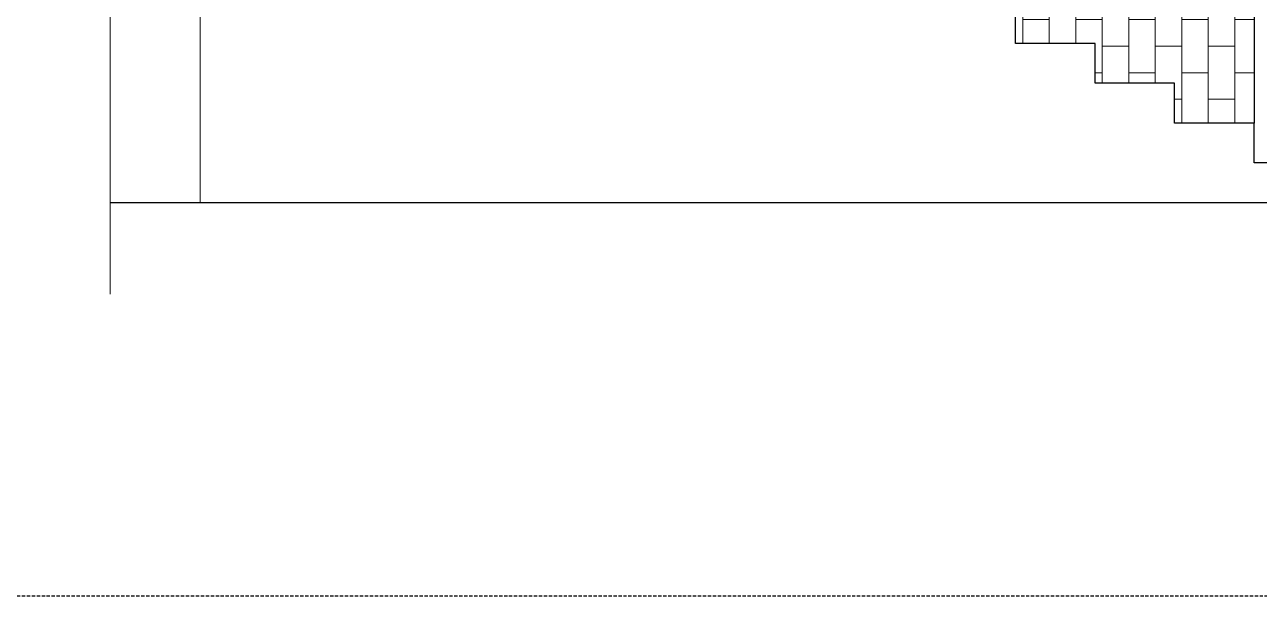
# Model space of a CAD drawing. Header units: millimetres. Extents: x 35877 to 3066687, y -650199 to -40525.
# Drawn here: x 145095 to 145281.3, y -179890.9 to -179804.8 of the extents above; entities that cross this region are included whole.
import ezdxf

# ---------------------------------------------------------------- set-up
doc = ezdxf.new("R2010")
doc.units = ezdxf.units.MM
doc.header["$MEASUREMENT"] = 0
doc.linetypes.add('DASHED', pattern=[0.75, 0.5, -0.25])
for name, color, linetype, lineweight in [('ELEVATION', 250, 'Continuous', 9), ('FURNITURE', 32, 'Continuous', 9), ('furniture dimensions', 1, 'DASHED', 0), ('NAME PLATE', 7, 'Continuous', 25)]:
    doc.layers.add(name, color=color, linetype=linetype, lineweight=lineweight)

msp = doc.modelspace()

# ---------------------------------------------------------------- hatches: boundary and pattern name
at = {"layer": 'NAME PLATE', "lineweight": 0, "true_color": 0xc08768, "transparency": 33554687}
h = msp.add_hatch(dxfattribs=at)
h.set_pattern_fill('AR-B816', color=23, scale=0.5, angle=90)
h.set_pattern_definition([(90, (-2450.438, 0), (-4, 2e-16), []), (180, (-2450.438, 0), (-4, -4), [4, -4])])
h.paths.add_polyline_path([(145280.4728, -179677.5908), (145243.7228, -179677.5908), (145243.7228, -179725.0699), (145280.4728, -179725.0663)])
h.paths.add_polyline_path([(145280.4728, -179725.0663), (145243.7228, -179725.0699), (145243.7228, -179733.9701), (145280.4728, -179733.9701)])
h.paths.add_polyline_path([(145280.4728, -179758.5873), (145243.7228, -179758.5873), (145243.7228, -179801.5908), (145244.4728, -179801.5908), (145244.4728, -179807.5908), (145256.4728, -179807.5908), (145256.4728, -179813.5908), (145268.4728, -179813.5908), (145268.4728, -179819.5908), (145280.4728, -179819.5908)])
h.paths.add_polyline_path([(145169.4728, -179677.5908), (145112.4728, -179677.5908), (145112.4728, -179733.9701), (145121.4672, -179733.9701), (145121.4652, -179708.5908), (145169.4728, -179708.5908)])
h.paths.add_polyline_path([(145121.4693, -179758.5873), (145112.4728, -179758.5873), (145112.4728, -179801.5908), (145121.4728, -179801.5908)])

# ---------------------------------------------------------------- linework, layer by layer
at = {"layer": 'ELEVATION', "color": 18, "true_color": 0x000000, "transparency": 33554687}
msp.add_line((145121.4728, -179831.5908), (145121.4728, -179708.5908), dxfattribs=at)
at = {"layer": 'FURNITURE', "color": 18, "lineweight": 30, "true_color": 0x000000, "transparency": 33554687}
for points in [[(145121.4728, -179677.5908), (145280.4728, -179677.5908), (145280.4728, -179819.5908), (145268.4728, -179819.5908), (145268.4728, -179813.5908), (145256.4728, -179813.5908), (145256.4728, -179807.5908), (145244.4728, -179807.5908), (145244.4728, -179801.5908), (145121.4728, -179801.5908), (145121.4728, -179708.5908)], [(145107.8863, -179831.5908), (145299.0181, -179831.5908), (145299.0181, -179825.5908), (145280.4728, -179825.5908), (145280.4728, -179819.5908), (145268.4728, -179819.5908), (145268.4728, -179813.5908), (145256.4728, -179813.5908), (145256.4728, -179807.5908), (145244.4728, -179807.5908), (145244.4728, -179801.5908), (145121.4728, -179801.5908), (145121.4728, -179801.5908), (145107.8863, -179801.5908)]]:
    msp.add_lwpolyline(points, dxfattribs=at)
at = {"layer": 'furniture dimensions', "lineweight": 30, "transparency": 33554687}
msp.add_lwpolyline([(144434.8233, -179560.0595), (145375.5602, -179560.0595), (145375.5602, -179890.9495), (144434.8233, -179890.9495)], close=True, dxfattribs=at)
at = {"layer": 'furniture dimensions', "color": 251, "linetype": 'Continuous', "lineweight": 0, "true_color": 0x636466, "transparency": 33554687, "elevation": 0.0053}
msp.add_lwpolyline([(145107.8863, -179643.6048), (145107.8863, -179742.9168), (145105.4724, -179744.3905), (145109.7232, -179744.6563), (145107.8863, -179746.0183), (145107.8863, -179845.3705)], dxfattribs=at)

doc.saveas('drawing.dxf')
